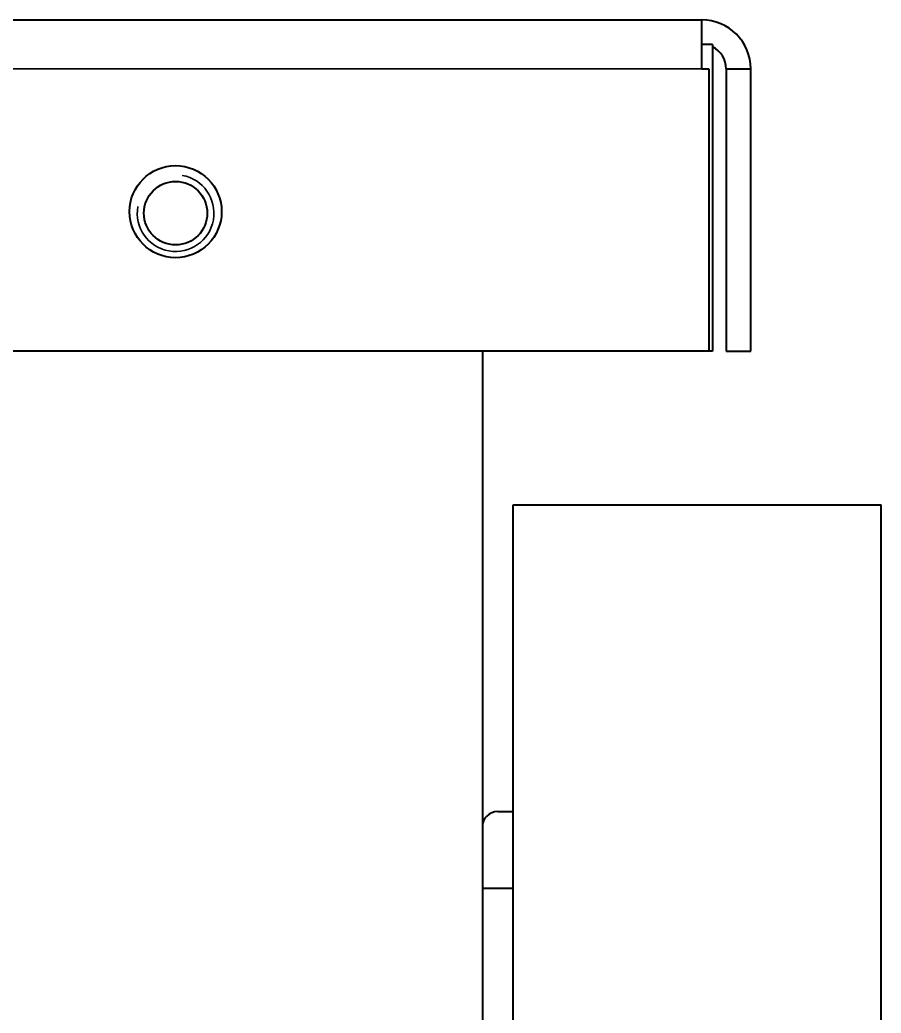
# Model space of a CAD drawing. Header units: millimetres. Extents: x 0 to 3364, y 0 to 2376.
# Drawn here: x 628.2 to 684.3, y 1308.6 to 1373.3 of the extents above; entities that cross this region are included whole.
import ezdxf

# ---------------------------------------------------------------- set-up
doc = ezdxf.new("R2010")
doc.units = ezdxf.units.MM
doc.header["$LTSCALE"] = 4
doc.layers.add('가시적인 것(ISO)', color=3, linetype='Continuous', lineweight=40, true_color=0x00ff00)
doc.layers.add('가시적인 좁은 것(ISO)', color=3, linetype='Continuous', lineweight=35, true_color=0x00ff00)

msp = doc.modelspace()

# ---------------------------------------------------------------- linework, layer by layer
at = {"layer": '가시적인 것(ISO)'}
for p, q in [((384.0246, 1373.2988), (672.6246, 1373.2988)), ((672.6246, 1370.0988), (672.6246, 1373.2988)), ((673.3246, 1371.6988), (672.6246, 1371.6988)), ((673.3246, 1371.6988), (673.3246, 1351.6988)), ((672.6246, 1370.0988), (673.0932, 1370.0988)), ((673.0932, 1370.0988), (673.0932, 1351.6988)), ((674.2246, 1370.0988), (674.2246, 1351.6988)), ((674.2246, 1370.0988), (675.8246, 1370.0988)), ((675.8246, 1351.6988), (675.8246, 1370.0988)), ((673.0932, 1351.6988), (383.556, 1351.6988)), ((658.3246, 1351.6988), (658.3246, 1033.6988)), ((673.3246, 1351.6988), (673.0932, 1351.6988)), ((674.2246, 1351.6988), (675.8246, 1351.6988)), ((660.3246, 1061.6988), (660.3246, 1341.6988)), ((660.3246, 1341.6988), (684.3246, 1341.6988)), ((684.3246, 1061.6988), (684.3246, 1341.6988)), ((659.3246, 1321.6988), (660.3246, 1321.6988)), ((658.3246, 1316.6988), (660.3246, 1316.6988))]:
    msp.add_line(p, q, dxfattribs=at)
for centre, radius in [((638.3246, 1360.7988), 3), ((638.3246, 1360.6988), 2.067)]:
    msp.add_circle(centre, radius, dxfattribs=at)
for centre, radius, start, end in [((672.6246, 1370.0988), 3.2, 0, 90), ((672.6246, 1370.0988), 1.6, 0, 64.05552), ((659.3246, 1320.6988), 1, 90, 180)]:
    msp.add_arc(centre, radius, start, end, dxfattribs=at)
at = {"layer": '가시적인 좁은 것(ISO)'}
msp.add_line((672.6246, 1370.0988), (384.0246, 1370.0988), dxfattribs=at)
msp.add_arc((638.3246, 1360.6988), 2.5, 170, 80, dxfattribs=at)

doc.saveas('drawing.dxf')
